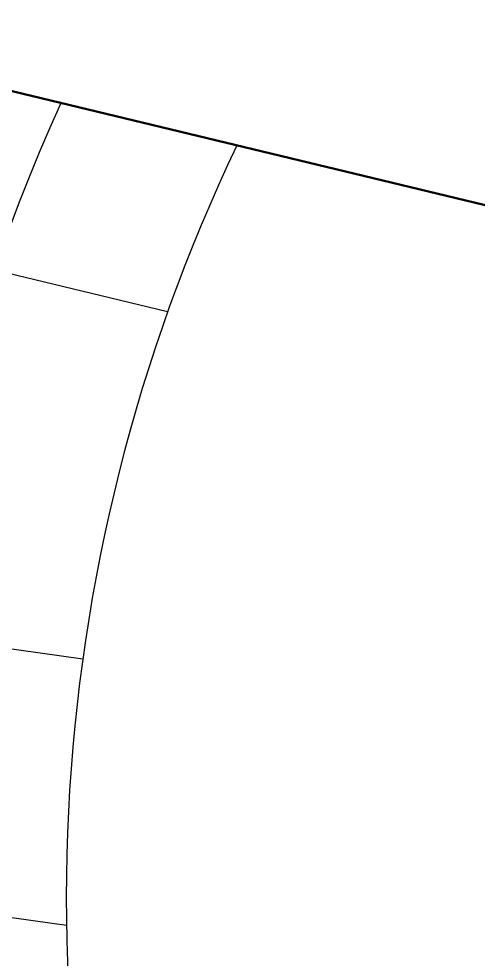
# Model space of a CAD drawing. Extents: x 2080 to 102394, y 2071 to 93424.
# Drawn here: x 87264 to 87575, y 83873 to 84509 of the extents above; entities that cross this region are included whole.
import ezdxf

# ---------------------------------------------------------------- set-up
doc = ezdxf.new("R2010")
doc.units = 0
doc.header["$LTSCALE"] = 20
doc.header["$MEASUREMENT"] = 0
doc.linetypes.add('ACAD_ISO02W100', pattern=[15, 12, -3])
doc.layers.add('COUNTRY FENCE', color=13, linetype='ACAD_ISO02W100', lineweight=50)
doc.layers.add('road', color=2, linetype='Continuous')

msp = doc.modelspace()

# ---------------------------------------------------------------- linework, layer by layer
at = {"linetype": 'Continuous', "ltscale": 0.5}
for p, q in [((87307.607, 84075.707), (87188.736, 84092.125)), ((87296.607, 83895.518), (87176.467, 83912.11))]:
    msp.add_line(p, q, dxfattribs=at)
for radius, start, end in [(1302.419, 155.595687, 206.135795), (1182.419, 154.478184, 199.81955)]:
    msp.add_arc((88478.885, 83913.773), radius, start, end, dxfattribs=at)
at = {"layer": 'COUNTRY FENCE', "linetype": 'Continuous'}
msp.add_line((88400.615, 84184.998), (86532.587, 84635.065), dxfattribs=at)
at = {"layer": 'road', "linetype": 'Continuous', "ltscale": 0.5}
msp.add_line((87365.048, 84310.614), (86585.985, 84498.315), dxfattribs=at)

doc.saveas('drawing.dxf')
